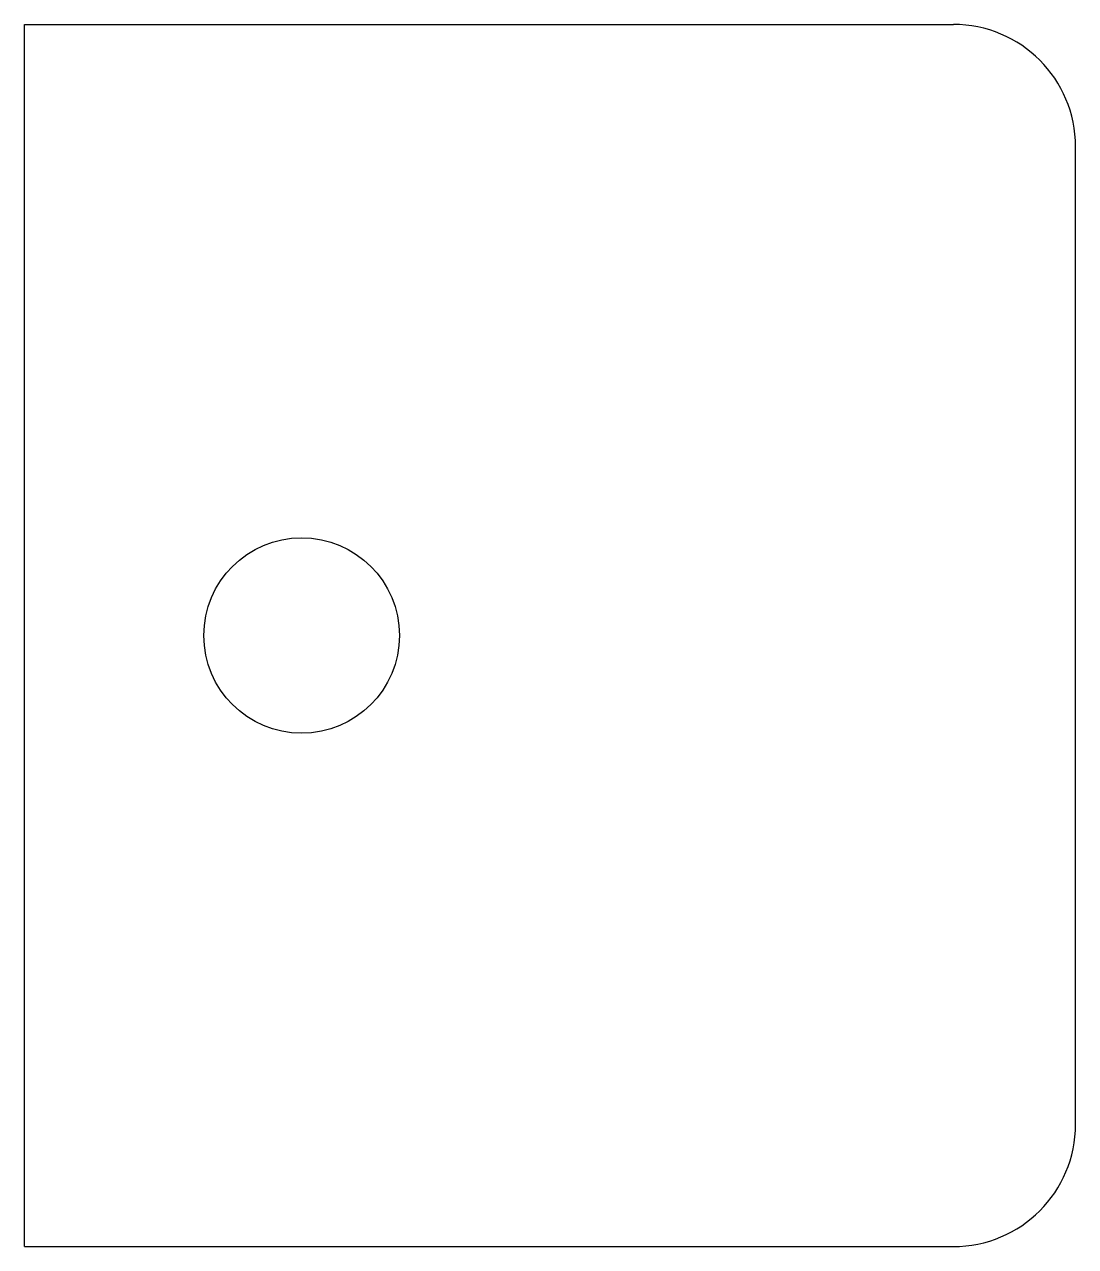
# Model space of a CAD drawing. Header units: millimetres. Extents: x 71.7 to 114.7, y -25 to 25.
import ezdxf

# ---------------------------------------------------------------- set-up
doc = ezdxf.new("R2010")
doc.units = ezdxf.units.MM

msp = doc.modelspace()

# ---------------------------------------------------------------- linework, layer by layer
at = {"linetype": 'Continuous', "lineweight": 25}
for p, q in [((71.661, -25), (71.661, 25)), ((71.661, 25), (109.661, 25)), ((114.661, -20), (114.661, 20)), ((71.661, -25), (109.661, -25))]:
    msp.add_line(p, q, dxfattribs=at)
msp.add_circle((83, 0), 4, dxfattribs=at)
for centre, start, end in [((109.661, 20), 0, 90), ((109.661, -20), 270, 0)]:
    msp.add_arc(centre, 5, start, end, dxfattribs=at)

doc.saveas('drawing.dxf')
